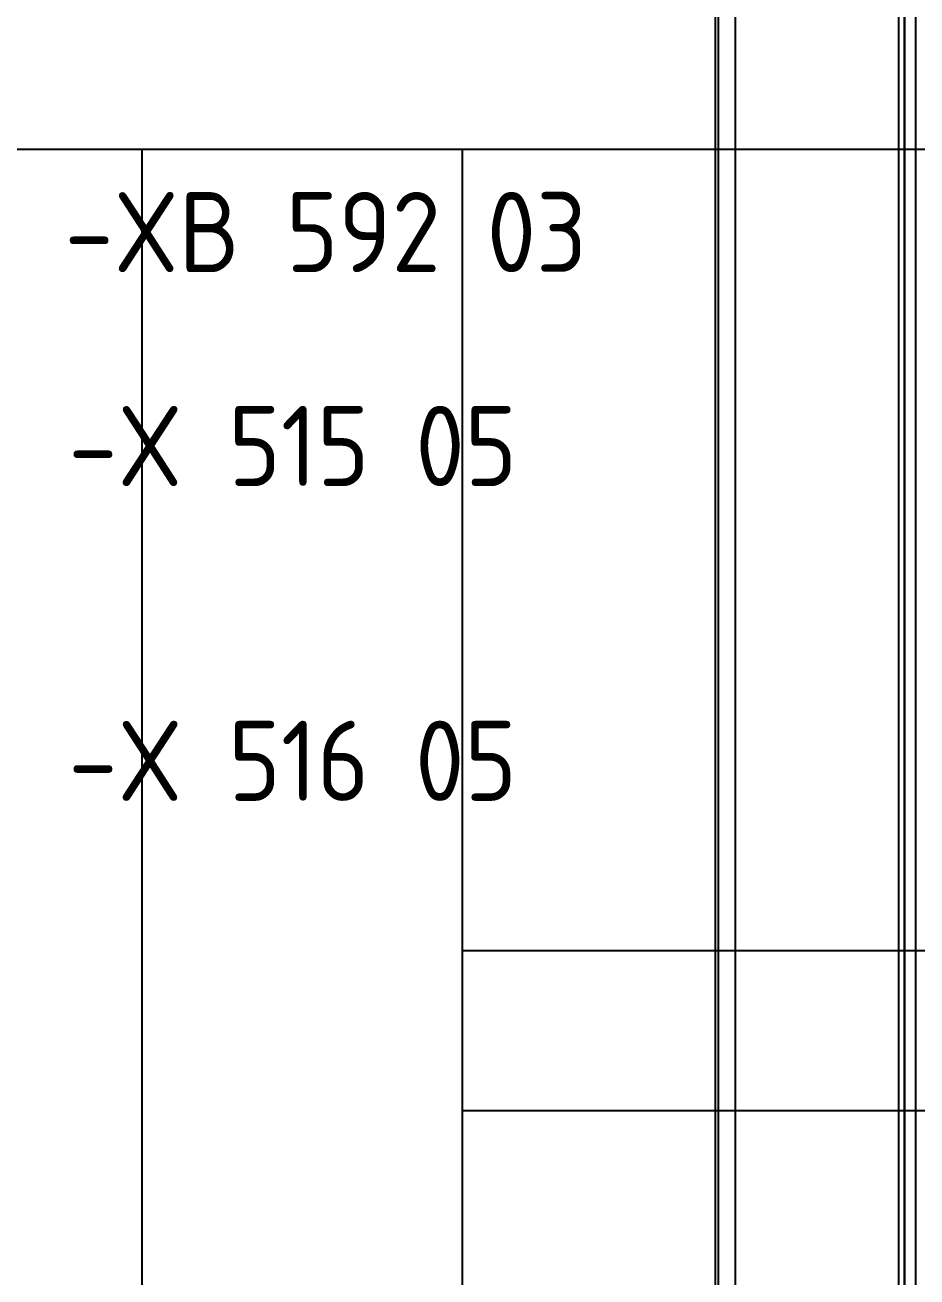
# Model space of a CAD drawing. Header units: millimetres. Extents: x 37984 to 70752, y 14140 to 37584.
# Drawn here: x 45100.4 to 45323.1, y 16157.9 to 16470.4 of the extents above; entities that cross this region are included whole.
import ezdxf
from ezdxf.enums import TextEntityAlignment as Align

# ---------------------------------------------------------------- set-up
doc = ezdxf.new("R2010")
doc.units = ezdxf.units.MM
doc.layers.add('! NO PLOT !', color=7, linetype='Continuous', true_color=0xff75dd, plot=False)
doc.layers.add('000-PI-Oprema', color=30, linetype='Continuous', lineweight=5)
for name, color, linetype in [('000-PI-ORMAR', 2, 'Continuous'), ('000-PI_TEXT', 7, 'Continuous'), ('002-PI-Kabelska kanalica', 150, 'Continuous')]:
    doc.layers.add(name, color=color, linetype=linetype)
doc.styles.add('PI0', font='isocpeur.ttf', dxfattribs={"width": 0.9})

# ---------------------------------------------------------------- blocks, each defined once
blk = doc.blocks.new('800mm bez ploce')
at = {"layer": '000-PI-ORMAR'}
for p, q in [((47126.01, 47254.07), (47126.01, 45303.07)), ((47128.73, 47254.07), (47128.73, 45303.07))]:
    blk.add_line(p, q, dxfattribs=at)
blk = doc.blocks.new('*U1321')
at = {"layer": '002-PI-Kabelska kanalica'}
for p, q in [((-20, 369), (20, 369)), ((-20, -100), (-20, 369)), ((20, -100), (20, 369)), ((-20, -100), (20, -100))]:
    blk.add_line(p, q, dxfattribs=at)
blk = doc.blocks.new('*U1315')
at = {"layer": '002-PI-Kabelska kanalica'}
for p, q in [((-20, -100), (-20, 1220)), ((60, -100), (60, 1220)), ((-20, -100), (60, -100))]:
    blk.add_line(p, q, dxfattribs=at)
blk = doc.blocks.new('poveznica montaznih ploca 2100mm')
at = {"layer": '! NO PLOT !'}
for p, q in [((59472.54, 55742.17), (59472.54, 53847.74)), ((59477.54, 55740.77), (59477.54, 53837.74))]:
    blk.add_line(p, q, dxfattribs=at)
blk = doc.blocks.new('*U1323')
at = {"layer": '002-PI-Kabelska kanalica'}
blk.add_line((60, -100), (60, 1388), dxfattribs=at)

msp = doc.modelspace()

# ---------------------------------------------------------------- linework, layer by layer
at = {"layer": '000-PI-ORMAR'}
for p, q in [((45318.483, 16761.404), (45318.483, 14776.904)), ((45319.983, 16761.404), (45319.983, 14776.904)), ((45319.995, 14776.904), (45319.995, 16761.404)), ((45319.983, 16740.904), (45319.983, 14789.904)), ((45319.983, 16740.904), (45319.983, 14789.904)), ((45273.483, 16709.404), (45273.483, 14819.404))]:
    msp.add_line(p, q, dxfattribs=at)

# ---------------------------------------------------------------- block references
at = {"layer": '! NO PLOT !'}
msp.add_blockref('poveznica montaznih ploca 2100mm', (-14199.817, -39031.862), dxfattribs=at)
at = {"rotation": 270}
for name, p in [('*U1323', (45074.483, 16499.404)), ('*U1321', (45309.495, 16219.404))]:
    msp.add_blockref(name, p, dxfattribs=at)
at = {"xscale": -1, "rotation": 180}
msp.add_blockref('*U1315', (45149.495, 16339.404), dxfattribs=at)
at = {"layer": '000-PI-Oprema', "ltscale": 0.25}
msp.add_blockref('800mm bez ploce', (-1806.028, -30513.162), dxfattribs=at)

# ---------------------------------------------------------------- texts
at = {"layer": '000-PI_TEXT', "style": 'PI0', "width": 0.9}
for s, p in [('-XB 592 03', (45110.226, 16402.691)), ('-X 515 05', (45111.186, 16349.294)), ('-X 516 05', (45111.186, 16270.712))]:
    msp.add_text(s, height=20, dxfattribs=at).set_placement(p, align=Align.BOTTOM_LEFT)

doc.saveas('drawing.dxf')
